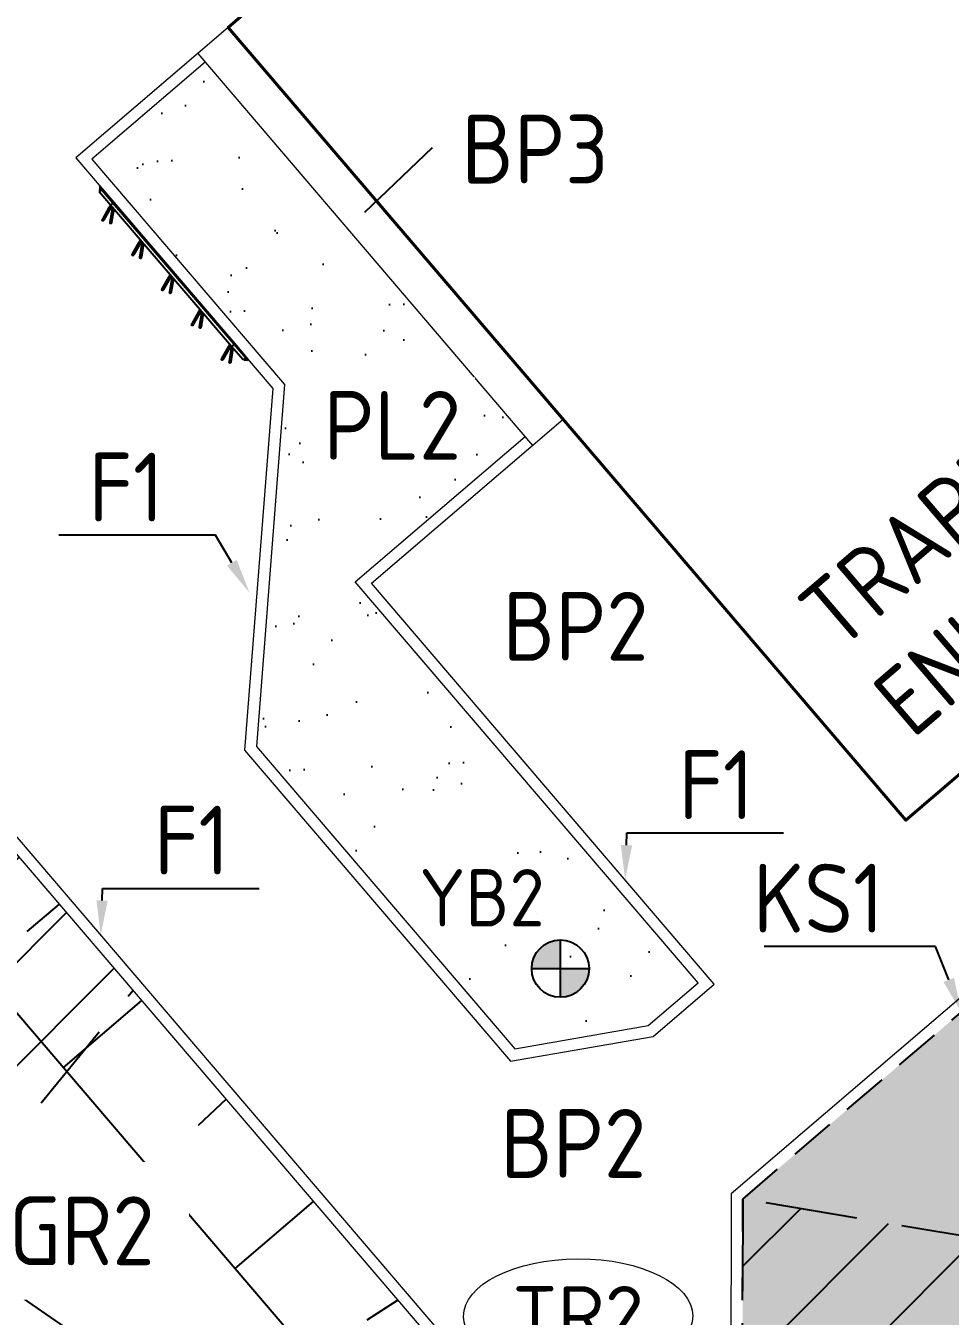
# Model space of a CAD drawing. Header units: metres. Extents: x 0 to 172473, y 0 to 6580575.
# Drawn here: x 172401.19 to 172409.25, y 6580530.09 to 6580541.34 of the extents above; entities that cross this region are included whole.
import ezdxf
from ezdxf import colors
from ezdxf.entities.mleader import LeaderData, LeaderLine
from ezdxf.enums import TextEntityAlignment as Align
from ezdxf.math import Vec2, Vec3

# ---------------------------------------------------------------- set-up
doc = ezdxf.new("R2010")
doc.units = ezdxf.units.M
doc.header["$LTSCALE"] = 0.2
for name, pattern in [('DASHED', [6, 4, -2]), ('KANTSTOD1', [3, 2, -1]), ('SLANTFOT', [1000001.0, 1000000.0, 1])]:
    doc.linetypes.add(name, pattern=pattern)
for name, color, linetype, lineweight in [('L-01S---EIN_', 6, 'Continuous', 40), ('L-DC----H1- (HÅRDGJORDA YTOR)_', 1, 'Continuous', 13), ('L-DEK---EIN (CYKELSTÄLL utrustning i mark)', 4, 'Continuous', 18)]:
    doc.layers.add(name, color=color, linetype=linetype, lineweight=lineweight)
for name, color, linetype in [('L-1822---N-', 1, 'Continuous'), ('L-DC----T1- Överbyggnad beteckning', 1, 'Continuous'), ('L-DE----T1-', 1, 'Continuous'), ('L-DE----T4-', 1, 'Continuous'), ('L-raster plantering1', 9, 'Continuous'), ('L-raster trädgrop1', 9, 'Continuous'), ('L-utbredning trädgrop1', 8, 'DASHED'), ('M-001-10_text sitplan', 3, 'Continuous'), ('M-232_slänt', 4, 'Continuous'), ('M-232B SLÄNTFOT', 4, 'SLANTFOT'), ('M-236 KANTSTÖD', 1, 'KANTSTOD_DOUBLE_TYP1_1-200_20V'), ('M-282_ytskiktsbeteckningar', 3, 'Continuous'), ('M-714_El-tele_punkt', 1, 'Continuous')]:
    doc.layers.add(name, color=color, linetype=linetype)
doc.styles.add('Beteckningar', font='isocp2.shx')
doc.styles.add('ISOCP', font='isocp.shx')
doc.styles.add('ISOCPEUR', font='isocpeur.ttf', dxfattribs={"height": 3.5})
doc.styles.get("Standard").update_dxf_attribs({"font": 'arial.ttf'})
doc.linetypes.add('KANTSTOD_DOUBLE_TYP1_1-200_20V', pattern='A,0.25,[2,K.SHX,S=0.1,R=0,X=0,Y=1],0.5,[2,K.SHX,S=0.1,R=0,X=0,Y=1],0.5,[2,K.SHX,S=0.1,R=0,X=0,Y=1],0.5,[2,K.SHX,S=0.1,R=0,X=0,Y=1],0.5,[2,K.SHX,S=0.1,R=0,X=0,Y=1],0.5,[2,K.SHX,S=0.1,R=0,X=0,Y=1],0.5,[2,K.SHX,S=0.1,R=0,X=0,Y=1],1.75', length=5)
pattern_1 = [(82.5, (0, 0), (-0.703506591955, 0.65896356127), [0, -0.76, 0, -0.85, 0, -0.8125]), (52.5, (0, 0), (-0.37206875537, 1.62348986485), [0, -0.41, 0, -0.685, 0, -0.2625]), (12.5, (-0.4349, -0.4349), (1.09901463645, 1.10301619158), [0, -0.25, 0, -0.9, 0, -1.175]), (2.5, (-0.4349, -0.4349), (0.75252108178, 1.37313142542), [0, -0.125, 0, -0.59, 0, -0.675])]
pattern_2 = [(45, (0, 0), (-0.449012806053, 0.449012806053), [])]

# ---------------------------------------------------------------- blocks, each defined once
blk = doc.blocks.new('A$C34e25eee')
at = {"linetype": 'Continuous', "lineweight": 25}
for p, q in [((-0.997, 0), (-0.997, -0.003)), ((-0.997, 0), (-0.812, 0)), ((-0.812, 0), (-0.812, -0.003)), ((-0.812, 0), (0.812, 0)), ((0.812, 0), (0.812, -0.003)), ((0.812, 0), (0.998, 0)), ((0.998, 0), (0.998, -0.003)), ((-0.997, -0.003), (-0.812, -0.003)), ((-0.99, -0.007), (-0.987, -0.003)), ((-0.969, -0.028), (-0.99, -0.007)), ((-0.965, -0.024), (-0.987, -0.003)), ((-0.969, -0.028), (-0.965, -0.024)), ((-0.965, -0.008), (-0.812, -0.008)), ((-0.965, -0.008), (-0.965, -0.035)), ((-0.965, -0.035), (-0.812, -0.035)), ((-0.832, -0.037), (-0.907, -0.126)), ((-0.897, -0.134), (-0.822, -0.044)), ((-0.808, -0.053), (-0.847, -0.163)), ((-0.836, -0.167), (-0.796, -0.057)), ((-0.82, -0.042), (-0.815, -0.035)), ((-0.812, -0.003), (0.812, -0.003)), ((-0.812, -0.003), (-0.812, -0.008)), ((-0.812, -0.008), (0.812, -0.008)), ((-0.812, -0.008), (-0.812, -0.035)), ((-0.812, -0.035), (0.812, -0.035)), ((-0.801, -0.035), (-0.807, -0.05)), ((-0.795, -0.054), (-0.788, -0.035)), ((-0.432, -0.037), (-0.507, -0.126)), ((-0.497, -0.134), (-0.422, -0.044)), ((-0.408, -0.053), (-0.447, -0.163)), ((-0.436, -0.167), (-0.396, -0.057)), ((-0.42, -0.042), (-0.415, -0.035)), ((-0.401, -0.035), (-0.407, -0.05)), ((-0.395, -0.054), (-0.388, -0.035)), ((-0.032, -0.037), (-0.107, -0.126)), ((-0.097, -0.134), (-0.022, -0.044)), ((-0.008, -0.053), (-0.047, -0.163)), ((-0.036, -0.167), (0.004, -0.057)), ((-0.02, -0.042), (-0.015, -0.035)), ((-0.001, -0.035), (-0.007, -0.05)), ((0.005, -0.054), (0.012, -0.035)), ((0.368, -0.037), (0.293, -0.126)), ((0.303, -0.134), (0.378, -0.044)), ((0.392, -0.053), (0.353, -0.163)), ((0.364, -0.167), (0.404, -0.057)), ((0.38, -0.042), (0.385, -0.035)), ((0.399, -0.035), (0.393, -0.05)), ((0.405, -0.054), (0.412, -0.035)), ((0.768, -0.037), (0.693, -0.126)), ((0.703, -0.134), (0.778, -0.044)), ((0.792, -0.053), (0.753, -0.163)), ((0.764, -0.167), (0.804, -0.057)), ((0.78, -0.042), (0.785, -0.035)), ((0.799, -0.035), (0.793, -0.05)), ((0.805, -0.054), (0.812, -0.035)), ((0.812, -0.003), (0.998, -0.003)), ((0.812, -0.003), (0.812, -0.008)), ((0.812, -0.008), (0.965, -0.008)), ((0.812, -0.008), (0.812, -0.035)), ((0.812, -0.035), (0.965, -0.035)), ((0.987, -0.003), (0.965, -0.024)), ((0.965, -0.008), (0.965, -0.035)), ((0.969, -0.028), (0.965, -0.024)), ((0.99, -0.007), (0.969, -0.028)), ((0.99, -0.007), (0.987, -0.003))]:
    blk.add_line(p, q, dxfattribs=at)
at = {"linetype": 'Continuous', "lineweight": 25, "flags": 128}
for points in [[(-0.83, -0.035), (-0.83, -0.035), (-0.831, -0.036), (-0.831, -0.036), (-0.831, -0.036), (-0.831, -0.036), (-0.832, -0.037)], [(-0.822, -0.044), (-0.823, -0.045), (-0.824, -0.045), (-0.824, -0.045), (-0.826, -0.044), (-0.827, -0.044), (-0.828, -0.043), (-0.829, -0.042), (-0.83, -0.041), (-0.831, -0.04), (-0.832, -0.039), (-0.832, -0.038), (-0.832, -0.037), (-0.832, -0.037)], [(-0.832, -0.037), (-0.832, -0.037), (-0.832, -0.037), (-0.832, -0.038), (-0.831, -0.039), (-0.831, -0.04), (-0.83, -0.041), (-0.828, -0.042)], [(-0.82, -0.042), (-0.821, -0.042), (-0.821, -0.042), (-0.822, -0.042), (-0.823, -0.041), (-0.824, -0.04), (-0.825, -0.039), (-0.826, -0.038), (-0.827, -0.037), (-0.828, -0.036), (-0.829, -0.036), (-0.829, -0.035)], [(-0.828, -0.042), (-0.827, -0.043), (-0.826, -0.044), (-0.825, -0.045), (-0.824, -0.045), (-0.823, -0.045), (-0.823, -0.045), (-0.822, -0.044)], [(-0.825, -0.039), (-0.824, -0.04), (-0.823, -0.041), (-0.822, -0.041), (-0.821, -0.042), (-0.821, -0.042), (-0.82, -0.042), (-0.82, -0.042)], [(-0.822, -0.044), (-0.822, -0.044), (-0.822, -0.044), (-0.822, -0.044), (-0.821, -0.043), (-0.821, -0.043), (-0.821, -0.043), (-0.821, -0.042), (-0.82, -0.042)], [(-0.807, -0.05), (-0.807, -0.05), (-0.807, -0.051), (-0.807, -0.051), (-0.807, -0.052), (-0.807, -0.052), (-0.807, -0.052), (-0.807, -0.053), (-0.808, -0.053)], [(-0.796, -0.057), (-0.797, -0.058), (-0.797, -0.058), (-0.798, -0.058), (-0.799, -0.058), (-0.801, -0.058), (-0.802, -0.057), (-0.803, -0.057), (-0.805, -0.056), (-0.806, -0.056), (-0.807, -0.055), (-0.807, -0.054), (-0.808, -0.053), (-0.808, -0.053)], [(-0.808, -0.053), (-0.808, -0.053), (-0.808, -0.054), (-0.807, -0.054), (-0.806, -0.055), (-0.805, -0.056), (-0.804, -0.057), (-0.803, -0.057)], [(-0.795, -0.054), (-0.795, -0.054), (-0.796, -0.054), (-0.797, -0.054), (-0.798, -0.054), (-0.799, -0.053), (-0.8, -0.053), (-0.802, -0.053), (-0.803, -0.052), (-0.804, -0.051), (-0.805, -0.051), (-0.806, -0.051), (-0.806, -0.05), (-0.807, -0.05)], [(-0.807, -0.05), (-0.807, -0.05), (-0.806, -0.05), (-0.806, -0.051), (-0.805, -0.051), (-0.804, -0.052), (-0.803, -0.052), (-0.801, -0.053)], [(-0.803, -0.057), (-0.801, -0.058), (-0.8, -0.058), (-0.799, -0.058), (-0.798, -0.058), (-0.797, -0.058), (-0.796, -0.057), (-0.796, -0.057)], [(-0.801, -0.053), (-0.8, -0.053), (-0.798, -0.054), (-0.797, -0.054), (-0.796, -0.054), (-0.796, -0.054), (-0.795, -0.054), (-0.795, -0.054)], [(-0.796, -0.057), (-0.796, -0.057), (-0.796, -0.056), (-0.796, -0.056), (-0.796, -0.056), (-0.796, -0.055), (-0.796, -0.055), (-0.795, -0.055), (-0.795, -0.054)], [(-0.43, -0.035), (-0.43, -0.035), (-0.431, -0.036), (-0.431, -0.036), (-0.431, -0.036), (-0.431, -0.036), (-0.432, -0.037)], [(-0.422, -0.044), (-0.423, -0.045), (-0.424, -0.045), (-0.424, -0.045), (-0.426, -0.044), (-0.427, -0.044), (-0.428, -0.043), (-0.429, -0.042), (-0.43, -0.041), (-0.431, -0.04), (-0.432, -0.039), (-0.432, -0.038), (-0.432, -0.037), (-0.432, -0.037)], [(-0.432, -0.037), (-0.432, -0.037), (-0.432, -0.037), (-0.432, -0.038), (-0.431, -0.039), (-0.431, -0.04), (-0.43, -0.041), (-0.428, -0.042)], [(-0.42, -0.042), (-0.421, -0.042), (-0.421, -0.042), (-0.422, -0.042), (-0.423, -0.041), (-0.424, -0.04), (-0.425, -0.039), (-0.426, -0.038), (-0.427, -0.037), (-0.428, -0.036), (-0.429, -0.036), (-0.429, -0.035)], [(-0.428, -0.042), (-0.427, -0.043), (-0.426, -0.044), (-0.425, -0.045), (-0.424, -0.045), (-0.423, -0.045), (-0.423, -0.045), (-0.422, -0.044)], [(-0.425, -0.039), (-0.424, -0.04), (-0.423, -0.041), (-0.422, -0.041), (-0.421, -0.042), (-0.421, -0.042), (-0.42, -0.042), (-0.42, -0.042)], [(-0.422, -0.044), (-0.422, -0.044), (-0.422, -0.044), (-0.422, -0.044), (-0.421, -0.043), (-0.421, -0.043), (-0.421, -0.043), (-0.421, -0.042), (-0.42, -0.042)], [(-0.407, -0.05), (-0.407, -0.05), (-0.407, -0.051), (-0.407, -0.051), (-0.407, -0.052), (-0.407, -0.052), (-0.407, -0.052), (-0.407, -0.053), (-0.408, -0.053)], [(-0.396, -0.057), (-0.397, -0.058), (-0.397, -0.058), (-0.398, -0.058), (-0.399, -0.058), (-0.401, -0.058), (-0.402, -0.057), (-0.403, -0.057), (-0.405, -0.056), (-0.406, -0.056), (-0.407, -0.055), (-0.407, -0.054), (-0.408, -0.053), (-0.408, -0.053)], [(-0.408, -0.053), (-0.408, -0.053), (-0.408, -0.054), (-0.407, -0.054), (-0.406, -0.055), (-0.405, -0.056), (-0.404, -0.057), (-0.403, -0.057)], [(-0.395, -0.054), (-0.395, -0.054), (-0.396, -0.054), (-0.397, -0.054), (-0.398, -0.054), (-0.399, -0.053), (-0.4, -0.053), (-0.402, -0.053), (-0.403, -0.052), (-0.404, -0.051), (-0.405, -0.051), (-0.406, -0.051), (-0.406, -0.05), (-0.407, -0.05)], [(-0.407, -0.05), (-0.407, -0.05), (-0.406, -0.05), (-0.406, -0.051), (-0.405, -0.051), (-0.404, -0.052), (-0.403, -0.052), (-0.401, -0.053)], [(-0.403, -0.057), (-0.401, -0.058), (-0.4, -0.058), (-0.399, -0.058), (-0.398, -0.058), (-0.397, -0.058), (-0.396, -0.057), (-0.396, -0.057)], [(-0.401, -0.053), (-0.4, -0.053), (-0.398, -0.054), (-0.397, -0.054), (-0.396, -0.054), (-0.396, -0.054), (-0.395, -0.054), (-0.395, -0.054)], [(-0.396, -0.057), (-0.396, -0.057), (-0.396, -0.056), (-0.396, -0.056), (-0.396, -0.056), (-0.396, -0.055), (-0.396, -0.055), (-0.395, -0.055), (-0.395, -0.054)], [(-0.03, -0.035), (-0.03, -0.035), (-0.031, -0.036), (-0.031, -0.036), (-0.031, -0.036), (-0.031, -0.036), (-0.032, -0.037)], [(-0.022, -0.044), (-0.023, -0.045), (-0.024, -0.045), (-0.024, -0.045), (-0.026, -0.044), (-0.027, -0.044), (-0.028, -0.043), (-0.029, -0.042), (-0.03, -0.041), (-0.031, -0.04), (-0.032, -0.039), (-0.032, -0.038), (-0.032, -0.037), (-0.032, -0.037)], [(-0.032, -0.037), (-0.032, -0.037), (-0.032, -0.037), (-0.032, -0.038), (-0.031, -0.039), (-0.031, -0.04), (-0.03, -0.041), (-0.028, -0.042)], [(-0.02, -0.042), (-0.021, -0.042), (-0.021, -0.042), (-0.022, -0.042), (-0.023, -0.041), (-0.024, -0.04), (-0.025, -0.039), (-0.026, -0.038), (-0.027, -0.037), (-0.028, -0.036), (-0.029, -0.036), (-0.029, -0.035)], [(-0.028, -0.042), (-0.027, -0.043), (-0.026, -0.044), (-0.025, -0.045), (-0.024, -0.045), (-0.023, -0.045), (-0.023, -0.045), (-0.022, -0.044)], [(-0.025, -0.039), (-0.024, -0.04), (-0.023, -0.041), (-0.022, -0.041), (-0.021, -0.042), (-0.021, -0.042), (-0.02, -0.042), (-0.02, -0.042)], [(-0.022, -0.044), (-0.022, -0.044), (-0.022, -0.044), (-0.022, -0.044), (-0.021, -0.043), (-0.021, -0.043), (-0.021, -0.043), (-0.021, -0.042), (-0.02, -0.042)], [(-0.007, -0.05), (-0.007, -0.05), (-0.007, -0.051), (-0.007, -0.051), (-0.007, -0.052), (-0.007, -0.052), (-0.007, -0.052), (-0.008, -0.053), (-0.008, -0.053)], [(0.004, -0.057), (0.003, -0.058), (0.003, -0.058), (0.002, -0.058), (0.001, -0.058), (-0.001, -0.058), (-0.002, -0.057), (-0.003, -0.057), (-0.005, -0.056), (-0.006, -0.056), (-0.007, -0.055), (-0.007, -0.054), (-0.008, -0.053), (-0.008, -0.053)], [(-0.008, -0.053), (-0.008, -0.053), (-0.008, -0.054), (-0.007, -0.054), (-0.006, -0.055), (-0.005, -0.056), (-0.004, -0.057), (-0.003, -0.057)], [(0.005, -0.054), (0.005, -0.054), (0.004, -0.054), (0.003, -0.054), (0.002, -0.054), (0.001, -0.053), (0, -0.053), (-0.002, -0.053), (-0.003, -0.052), (-0.004, -0.051), (-0.005, -0.051), (-0.006, -0.051), (-0.006, -0.05), (-0.007, -0.05)], [(-0.007, -0.05), (-0.007, -0.05), (-0.006, -0.05), (-0.006, -0.051), (-0.005, -0.051), (-0.004, -0.052), (-0.003, -0.052), (-0.001, -0.053)], [(-0.003, -0.057), (-0.001, -0.058), (0, -0.058), (0.001, -0.058), (0.002, -0.058), (0.003, -0.058), (0.004, -0.057), (0.004, -0.057)], [(-0.001, -0.053), (0, -0.053), (0.002, -0.054), (0.003, -0.054), (0.004, -0.054), (0.004, -0.054), (0.005, -0.054), (0.005, -0.054)], [(0.004, -0.057), (0.004, -0.057), (0.004, -0.056), (0.004, -0.056), (0.004, -0.056), (0.004, -0.055), (0.004, -0.055), (0.005, -0.055), (0.005, -0.054)], [(0.37, -0.035), (0.37, -0.035), (0.369, -0.036), (0.369, -0.036), (0.369, -0.036), (0.369, -0.036), (0.368, -0.037)], [(0.378, -0.044), (0.377, -0.045), (0.376, -0.045), (0.376, -0.045), (0.374, -0.044), (0.373, -0.044), (0.372, -0.043), (0.371, -0.042), (0.37, -0.041), (0.369, -0.04), (0.368, -0.039), (0.368, -0.038), (0.368, -0.037), (0.368, -0.037)], [(0.368, -0.037), (0.368, -0.037), (0.368, -0.037), (0.368, -0.038), (0.369, -0.039), (0.369, -0.04), (0.37, -0.041), (0.372, -0.042)], [(0.38, -0.042), (0.379, -0.042), (0.379, -0.042), (0.378, -0.042), (0.377, -0.041), (0.376, -0.04), (0.375, -0.039), (0.374, -0.038), (0.373, -0.037), (0.372, -0.036), (0.371, -0.036), (0.371, -0.035)], [(0.372, -0.042), (0.373, -0.043), (0.374, -0.044), (0.375, -0.045), (0.376, -0.045), (0.377, -0.045), (0.377, -0.045), (0.378, -0.044)], [(0.375, -0.039), (0.376, -0.04), (0.377, -0.041), (0.378, -0.041), (0.379, -0.042), (0.379, -0.042), (0.38, -0.042), (0.38, -0.042)], [(0.378, -0.044), (0.378, -0.044), (0.378, -0.044), (0.378, -0.044), (0.379, -0.043), (0.379, -0.043), (0.379, -0.043), (0.379, -0.042), (0.38, -0.042)], [(0.393, -0.05), (0.393, -0.05), (0.393, -0.051), (0.393, -0.051), (0.393, -0.052), (0.393, -0.052), (0.393, -0.052), (0.393, -0.053), (0.392, -0.053)], [(0.404, -0.057), (0.403, -0.058), (0.403, -0.058), (0.402, -0.058), (0.401, -0.058), (0.399, -0.058), (0.398, -0.057), (0.397, -0.057), (0.395, -0.056), (0.394, -0.056), (0.393, -0.055), (0.393, -0.054), (0.392, -0.053), (0.392, -0.053)], [(0.392, -0.053), (0.392, -0.053), (0.392, -0.054), (0.393, -0.054), (0.394, -0.055), (0.395, -0.056), (0.396, -0.057), (0.397, -0.057)], [(0.405, -0.054), (0.405, -0.054), (0.404, -0.054), (0.403, -0.054), (0.402, -0.054), (0.401, -0.053), (0.4, -0.053), (0.398, -0.053), (0.397, -0.052), (0.396, -0.051), (0.395, -0.051), (0.394, -0.051), (0.394, -0.05), (0.393, -0.05)], [(0.393, -0.05), (0.393, -0.05), (0.394, -0.05), (0.394, -0.051), (0.395, -0.051), (0.396, -0.052), (0.397, -0.052), (0.399, -0.053)], [(0.397, -0.057), (0.399, -0.058), (0.4, -0.058), (0.401, -0.058), (0.402, -0.058), (0.403, -0.058), (0.404, -0.057), (0.404, -0.057)], [(0.399, -0.053), (0.4, -0.053), (0.402, -0.054), (0.403, -0.054), (0.404, -0.054), (0.404, -0.054), (0.405, -0.054), (0.405, -0.054)], [(0.404, -0.057), (0.404, -0.057), (0.404, -0.056), (0.404, -0.056), (0.404, -0.056), (0.404, -0.055), (0.404, -0.055), (0.405, -0.055), (0.405, -0.054)], [(0.77, -0.035), (0.77, -0.035), (0.769, -0.036), (0.769, -0.036), (0.769, -0.036), (0.769, -0.036), (0.768, -0.037)], [(0.778, -0.044), (0.777, -0.045), (0.776, -0.045), (0.776, -0.045), (0.774, -0.044), (0.773, -0.044), (0.772, -0.043), (0.771, -0.042), (0.77, -0.041), (0.769, -0.04), (0.768, -0.039), (0.768, -0.038), (0.768, -0.037), (0.768, -0.037)], [(0.768, -0.037), (0.768, -0.037), (0.768, -0.037), (0.768, -0.038), (0.769, -0.039), (0.769, -0.04), (0.77, -0.041), (0.772, -0.042)], [(0.78, -0.042), (0.779, -0.042), (0.779, -0.042), (0.778, -0.042), (0.777, -0.041), (0.776, -0.04), (0.775, -0.039), (0.774, -0.038), (0.773, -0.037), (0.772, -0.036), (0.771, -0.036), (0.771, -0.035)], [(0.772, -0.042), (0.773, -0.043), (0.774, -0.044), (0.775, -0.045), (0.776, -0.045), (0.777, -0.045), (0.777, -0.045), (0.778, -0.044)], [(0.775, -0.039), (0.776, -0.04), (0.777, -0.041), (0.778, -0.041), (0.779, -0.042), (0.779, -0.042), (0.78, -0.042), (0.78, -0.042)], [(0.778, -0.044), (0.778, -0.044), (0.778, -0.044), (0.778, -0.044), (0.779, -0.043), (0.779, -0.043), (0.779, -0.043), (0.779, -0.042), (0.78, -0.042)], [(0.793, -0.05), (0.793, -0.05), (0.793, -0.051), (0.793, -0.051), (0.793, -0.052), (0.793, -0.052), (0.793, -0.052), (0.793, -0.053), (0.792, -0.053)], [(0.804, -0.057), (0.803, -0.058), (0.803, -0.058), (0.802, -0.058), (0.801, -0.058), (0.799, -0.058), (0.798, -0.057), (0.797, -0.057), (0.795, -0.056), (0.794, -0.056), (0.793, -0.055), (0.793, -0.054), (0.792, -0.053), (0.792, -0.053)], [(0.792, -0.053), (0.792, -0.053), (0.792, -0.054), (0.793, -0.054), (0.794, -0.055), (0.795, -0.056), (0.796, -0.057), (0.797, -0.057)], [(0.805, -0.054), (0.805, -0.054), (0.804, -0.054), (0.803, -0.054), (0.802, -0.054), (0.801, -0.053), (0.8, -0.053), (0.798, -0.053), (0.797, -0.052), (0.796, -0.051), (0.795, -0.051), (0.794, -0.051), (0.794, -0.05), (0.793, -0.05)], [(0.793, -0.05), (0.793, -0.05), (0.794, -0.05), (0.794, -0.051), (0.795, -0.051), (0.796, -0.052), (0.797, -0.052), (0.799, -0.053)], [(0.797, -0.057), (0.799, -0.058), (0.8, -0.058), (0.801, -0.058), (0.802, -0.058), (0.803, -0.058), (0.804, -0.057), (0.804, -0.057)], [(0.799, -0.053), (0.8, -0.053), (0.802, -0.054), (0.803, -0.054), (0.804, -0.054), (0.804, -0.054), (0.805, -0.054), (0.805, -0.054)], [(0.804, -0.057), (0.804, -0.057), (0.804, -0.056), (0.804, -0.056), (0.804, -0.056), (0.804, -0.055), (0.804, -0.055), (0.805, -0.055), (0.805, -0.054)], [(-0.907, -0.126), (-0.908, -0.127), (-0.908, -0.128), (-0.909, -0.129), (-0.91, -0.13), (-0.911, -0.131), (-0.911, -0.131), (-0.911, -0.132), (-0.911, -0.132)], [(-0.897, -0.134), (-0.898, -0.134), (-0.898, -0.134), (-0.899, -0.134), (-0.9, -0.134), (-0.902, -0.133), (-0.903, -0.132), (-0.904, -0.131), (-0.905, -0.13), (-0.906, -0.129), (-0.906, -0.128), (-0.907, -0.127), (-0.907, -0.126), (-0.907, -0.126)], [(-0.907, -0.126), (-0.907, -0.126), (-0.907, -0.127), (-0.907, -0.128), (-0.906, -0.128), (-0.905, -0.129), (-0.904, -0.131), (-0.903, -0.132)], [(-0.903, -0.132), (-0.902, -0.132), (-0.901, -0.133), (-0.9, -0.134), (-0.899, -0.134), (-0.898, -0.134), (-0.897, -0.134), (-0.897, -0.134)], [(-0.902, -0.14), (-0.902, -0.139), (-0.902, -0.139), (-0.901, -0.139), (-0.901, -0.138), (-0.9, -0.137), (-0.899, -0.136), (-0.898, -0.135), (-0.897, -0.134)], [(-0.847, -0.163), (-0.848, -0.164), (-0.849, -0.165), (-0.849, -0.167), (-0.849, -0.168), (-0.85, -0.169), (-0.85, -0.169), (-0.85, -0.169), (-0.85, -0.17)], [(-0.836, -0.167), (-0.836, -0.167), (-0.837, -0.167), (-0.838, -0.167), (-0.839, -0.167), (-0.84, -0.167), (-0.842, -0.167), (-0.843, -0.166), (-0.845, -0.166), (-0.846, -0.165), (-0.847, -0.164), (-0.847, -0.164), (-0.848, -0.163), (-0.847, -0.163)], [(-0.847, -0.163), (-0.848, -0.163), (-0.847, -0.163), (-0.847, -0.164), (-0.846, -0.165), (-0.845, -0.165), (-0.844, -0.166), (-0.843, -0.167)], [(-0.843, -0.167), (-0.841, -0.167), (-0.84, -0.167), (-0.839, -0.167), (-0.837, -0.167), (-0.837, -0.167), (-0.836, -0.167), (-0.836, -0.167)], [(-0.839, -0.174), (-0.839, -0.174), (-0.839, -0.173), (-0.838, -0.173), (-0.838, -0.172), (-0.838, -0.171), (-0.837, -0.17), (-0.837, -0.168), (-0.836, -0.167)], [(-0.507, -0.126), (-0.508, -0.127), (-0.508, -0.128), (-0.509, -0.129), (-0.51, -0.13), (-0.511, -0.131), (-0.511, -0.131), (-0.511, -0.132), (-0.511, -0.132)], [(-0.497, -0.134), (-0.498, -0.134), (-0.498, -0.134), (-0.499, -0.134), (-0.5, -0.134), (-0.502, -0.133), (-0.503, -0.132), (-0.504, -0.131), (-0.505, -0.13), (-0.506, -0.129), (-0.506, -0.128), (-0.507, -0.127), (-0.507, -0.126), (-0.507, -0.126)], [(-0.507, -0.126), (-0.507, -0.126), (-0.507, -0.127), (-0.507, -0.128), (-0.506, -0.128), (-0.505, -0.129), (-0.504, -0.131), (-0.503, -0.132)], [(-0.503, -0.132), (-0.502, -0.132), (-0.501, -0.133), (-0.5, -0.134), (-0.499, -0.134), (-0.498, -0.134), (-0.497, -0.134), (-0.497, -0.134)], [(-0.502, -0.14), (-0.502, -0.139), (-0.502, -0.139), (-0.501, -0.139), (-0.501, -0.138), (-0.5, -0.137), (-0.499, -0.136), (-0.498, -0.135), (-0.497, -0.134)], [(-0.447, -0.163), (-0.448, -0.164), (-0.449, -0.165), (-0.449, -0.167), (-0.449, -0.168), (-0.45, -0.169), (-0.45, -0.169), (-0.45, -0.169), (-0.45, -0.17)], [(-0.436, -0.167), (-0.436, -0.167), (-0.437, -0.167), (-0.438, -0.167), (-0.439, -0.167), (-0.44, -0.167), (-0.442, -0.167), (-0.443, -0.166), (-0.445, -0.166), (-0.446, -0.165), (-0.447, -0.164), (-0.447, -0.164), (-0.448, -0.163), (-0.447, -0.163)], [(-0.447, -0.163), (-0.448, -0.163), (-0.447, -0.163), (-0.447, -0.164), (-0.446, -0.165), (-0.445, -0.165), (-0.444, -0.166), (-0.443, -0.167)], [(-0.443, -0.167), (-0.441, -0.167), (-0.44, -0.167), (-0.439, -0.167), (-0.437, -0.167), (-0.437, -0.167), (-0.436, -0.167), (-0.436, -0.167)], [(-0.439, -0.174), (-0.439, -0.174), (-0.439, -0.173), (-0.438, -0.173), (-0.438, -0.172), (-0.438, -0.171), (-0.437, -0.17), (-0.437, -0.168), (-0.436, -0.167)], [(-0.107, -0.126), (-0.108, -0.127), (-0.108, -0.128), (-0.109, -0.129), (-0.11, -0.13), (-0.111, -0.131), (-0.111, -0.131), (-0.111, -0.132), (-0.111, -0.132)], [(-0.097, -0.134), (-0.098, -0.134), (-0.098, -0.134), (-0.099, -0.134), (-0.1, -0.134), (-0.102, -0.133), (-0.103, -0.132), (-0.104, -0.131), (-0.105, -0.13), (-0.106, -0.129), (-0.106, -0.128), (-0.107, -0.127), (-0.107, -0.126), (-0.107, -0.126)], [(-0.107, -0.126), (-0.107, -0.126), (-0.107, -0.127), (-0.107, -0.128), (-0.106, -0.128), (-0.105, -0.129), (-0.104, -0.131), (-0.103, -0.132)], [(-0.103, -0.132), (-0.102, -0.132), (-0.101, -0.133), (-0.1, -0.134), (-0.099, -0.134), (-0.098, -0.134), (-0.097, -0.134), (-0.097, -0.134)], [(-0.102, -0.14), (-0.102, -0.139), (-0.102, -0.139), (-0.101, -0.139), (-0.101, -0.138), (-0.1, -0.137), (-0.099, -0.136), (-0.098, -0.135), (-0.097, -0.134)], [(-0.047, -0.163), (-0.048, -0.164), (-0.049, -0.165), (-0.049, -0.167), (-0.049, -0.168), (-0.05, -0.169), (-0.05, -0.169), (-0.05, -0.169), (-0.05, -0.17)], [(-0.036, -0.167), (-0.036, -0.167), (-0.037, -0.167), (-0.038, -0.167), (-0.039, -0.167), (-0.04, -0.167), (-0.042, -0.167), (-0.043, -0.166), (-0.045, -0.166), (-0.046, -0.165), (-0.047, -0.164), (-0.047, -0.164), (-0.048, -0.163), (-0.047, -0.163)], [(-0.047, -0.163), (-0.048, -0.163), (-0.047, -0.163), (-0.047, -0.164), (-0.046, -0.165), (-0.045, -0.165), (-0.044, -0.166), (-0.043, -0.167)], [(-0.043, -0.167), (-0.041, -0.167), (-0.04, -0.167), (-0.039, -0.167), (-0.037, -0.167), (-0.037, -0.167), (-0.036, -0.167), (-0.036, -0.167)], [(-0.039, -0.174), (-0.039, -0.174), (-0.039, -0.173), (-0.038, -0.173), (-0.038, -0.172), (-0.038, -0.171), (-0.037, -0.17), (-0.037, -0.168), (-0.036, -0.167)], [(0.293, -0.126), (0.292, -0.127), (0.292, -0.128), (0.291, -0.129), (0.29, -0.13), (0.289, -0.131), (0.289, -0.131), (0.289, -0.132), (0.289, -0.132)], [(0.303, -0.134), (0.302, -0.134), (0.302, -0.134), (0.301, -0.134), (0.3, -0.134), (0.298, -0.133), (0.297, -0.132), (0.296, -0.131), (0.295, -0.13), (0.294, -0.129), (0.294, -0.128), (0.293, -0.127), (0.293, -0.126), (0.293, -0.126)], [(0.293, -0.126), (0.293, -0.126), (0.293, -0.127), (0.293, -0.128), (0.294, -0.128), (0.295, -0.129), (0.296, -0.131), (0.297, -0.132)], [(0.297, -0.132), (0.298, -0.132), (0.299, -0.133), (0.3, -0.134), (0.301, -0.134), (0.302, -0.134), (0.303, -0.134), (0.303, -0.134)], [(0.298, -0.14), (0.298, -0.139), (0.298, -0.139), (0.299, -0.139), (0.299, -0.138), (0.3, -0.137), (0.301, -0.136), (0.302, -0.135), (0.303, -0.134)], [(0.353, -0.163), (0.352, -0.164), (0.351, -0.165), (0.351, -0.167), (0.351, -0.168), (0.35, -0.169), (0.35, -0.169), (0.35, -0.169), (0.35, -0.17)], [(0.364, -0.167), (0.364, -0.167), (0.363, -0.167), (0.362, -0.167), (0.361, -0.167), (0.36, -0.167), (0.358, -0.167), (0.357, -0.166), (0.355, -0.166), (0.354, -0.165), (0.353, -0.164), (0.353, -0.164), (0.352, -0.163), (0.353, -0.163)], [(0.353, -0.163), (0.352, -0.163), (0.353, -0.163), (0.353, -0.164), (0.354, -0.165), (0.355, -0.165), (0.356, -0.166), (0.357, -0.167)], [(0.357, -0.167), (0.359, -0.167), (0.36, -0.167), (0.361, -0.167), (0.363, -0.167), (0.363, -0.167), (0.364, -0.167), (0.364, -0.167)], [(0.361, -0.174), (0.361, -0.174), (0.361, -0.173), (0.362, -0.173), (0.362, -0.172), (0.362, -0.171), (0.363, -0.17), (0.363, -0.168), (0.364, -0.167)], [(0.693, -0.126), (0.692, -0.127), (0.692, -0.128), (0.691, -0.129), (0.69, -0.13), (0.689, -0.131), (0.689, -0.131), (0.689, -0.132), (0.689, -0.132)], [(0.703, -0.134), (0.702, -0.134), (0.702, -0.134), (0.701, -0.134), (0.7, -0.134), (0.698, -0.133), (0.697, -0.132), (0.696, -0.131), (0.695, -0.13), (0.694, -0.129), (0.694, -0.128), (0.693, -0.127), (0.693, -0.126), (0.693, -0.126)], [(0.693, -0.126), (0.693, -0.126), (0.693, -0.127), (0.693, -0.128), (0.694, -0.128), (0.695, -0.129), (0.696, -0.131), (0.697, -0.132)], [(0.697, -0.132), (0.698, -0.132), (0.699, -0.133), (0.7, -0.134), (0.701, -0.134), (0.702, -0.134), (0.703, -0.134), (0.703, -0.134)], [(0.698, -0.14), (0.698, -0.139), (0.698, -0.139), (0.699, -0.139), (0.699, -0.138), (0.7, -0.137), (0.701, -0.136), (0.702, -0.135), (0.703, -0.134)], [(0.753, -0.163), (0.752, -0.164), (0.751, -0.165), (0.751, -0.167), (0.751, -0.168), (0.75, -0.169), (0.75, -0.169), (0.75, -0.169), (0.75, -0.17)], [(0.764, -0.167), (0.764, -0.167), (0.763, -0.167), (0.762, -0.167), (0.761, -0.167), (0.76, -0.167), (0.758, -0.167), (0.757, -0.166), (0.755, -0.166), (0.754, -0.165), (0.753, -0.164), (0.753, -0.164), (0.752, -0.163), (0.753, -0.163)], [(0.753, -0.163), (0.752, -0.163), (0.753, -0.163), (0.753, -0.164), (0.754, -0.165), (0.755, -0.165), (0.756, -0.166), (0.757, -0.167)], [(0.757, -0.167), (0.759, -0.167), (0.76, -0.167), (0.761, -0.167), (0.763, -0.167), (0.763, -0.167), (0.764, -0.167), (0.764, -0.167)], [(0.761, -0.174), (0.761, -0.174), (0.761, -0.173), (0.762, -0.173), (0.762, -0.172), (0.762, -0.171), (0.763, -0.17), (0.763, -0.168), (0.764, -0.167)]]:
    blk.add_lwpolyline(points, dxfattribs=at)
at = {"linetype": 'Continuous', "lineweight": 25}
for centre, radius, start, end in [((-0.97, -0.008), 0.005, 0, 90), ((-0.807, -0.015), 0.03, 221.0703, 231.3521), ((-0.407, -0.015), 0.03, 221.0721, 231.351), ((-0.007, -0.015), 0.03, 221.0695, 231.3527), ((0.393, -0.015), 0.03, 221.0702, 231.3511), ((0.793, -0.015), 0.03, 221.0702, 231.3511), ((0.971, -0.008), 0.005, 90, 180), ((-0.907, -0.136), 0.006, 140.007, 320.007), ((-0.907, -0.136), 0.006, 140.007, 230.007), ((-0.907, -0.136), 0.006, 230.007, 320.007), ((-0.844, -0.172), 0.006, 159.993, 339.993), ((-0.844, -0.172), 0.006, 159.993, 249.993), ((-0.844, -0.172), 0.006, 249.993, 339.993), ((-0.507, -0.136), 0.006, 140.007, 320.007), ((-0.507, -0.136), 0.006, 140.007, 230.007), ((-0.507, -0.136), 0.006, 230.007, 320.007), ((-0.444, -0.172), 0.006, 159.993, 339.993), ((-0.444, -0.172), 0.006, 159.993, 249.993), ((-0.444, -0.172), 0.006, 249.993, 339.993), ((-0.107, -0.136), 0.006, 140.007, 320.007), ((-0.107, -0.136), 0.006, 140.007, 230.007), ((-0.107, -0.136), 0.006, 230.007, 320.007), ((-0.044, -0.172), 0.006, 159.993, 339.993), ((-0.044, -0.172), 0.006, 159.993, 249.993), ((-0.044, -0.172), 0.006, 249.993, 339.993), ((0.293, -0.136), 0.006, 140.007, 320.007), ((0.293, -0.136), 0.006, 140.007, 230.007), ((0.293, -0.136), 0.006, 230.007, 320.007), ((0.356, -0.172), 0.006, 159.993, 339.993), ((0.356, -0.172), 0.006, 159.993, 249.993), ((0.356, -0.172), 0.006, 249.993, 339.993), ((0.693, -0.136), 0.006, 140.007, 320.007), ((0.693, -0.136), 0.006, 140.007, 230.007), ((0.693, -0.136), 0.006, 230.007, 320.007), ((0.756, -0.172), 0.006, 159.993, 339.993), ((0.756, -0.172), 0.006, 159.993, 249.993), ((0.756, -0.172), 0.006, 249.993, 339.993)]:
    blk.add_arc(centre, radius, start, end, dxfattribs=at)
blk = doc.blocks.new('Belysningspollare')
at = {"linetype": 'ByBlock'}
h = blk.add_hatch(color=0, dxfattribs=at)
h.dxf.hatch_style = 1
h.paths.add_polyline_path([(-0.5, 0), (0, 0), (0, 0.5, 0.414214)])
h.paths.add_polyline_path([(0, -0.5, 0.414214), (0.5, 0), (0, 0)])
at = {"color": 0}
for p, q in [((0, -0.5), (0, 0.5)), ((-0.5, 0), (0.5, 0))]:
    blk.add_line(p, q, dxfattribs=at)
at = {"color": 0, "linetype": 'ByBlock'}
blk.add_circle((0, 0), 0.5, dxfattribs=at)
at = {"layer": 'L-DE----T1-', "style": 'Beteckningar'}
blk.add_attdef('BET', (0.54, 0.513), '', height=0.5, dxfattribs=at)
at = {"layer": 'L-DE----T4-', "style": 'Beteckningar'}
blk.add_attdef('ID', (0.54, -0.306), '', height=0.5, dxfattribs=at)
blk = doc.blocks.new('Ytskiktssymbol')
at = {"layer": 'L-DC----T1- Överbyggnad beteckning', "color": 4, "lineweight": 13, "transparency": 16777216}
blk.add_ellipse((0, 0), major_axis=(1, 0), ratio=0.5, dxfattribs=at)
at = {"transparency": 16777216, "style": 'ISOCPEUR'}
blk.add_attdef('0', text='', height=0.5, dxfattribs=at).set_placement((0, -0.238), align=Align.CENTER)
blk = doc.blocks.new('_DotSmall')
at = {"color": 0, "linetype": 'ByBlock', "const_width": 0.5}
blk.add_lwpolyline([(-0.0625, 0, 1), (0.0625, 0, 1)], format="xyb", close=True, dxfattribs=at)

msp = doc.modelspace()

# ---------------------------------------------------------------- hatches: boundary and pattern name
at = {"layer": 'L-raster plantering1'}
h = msp.add_hatch(dxfattribs=at)
h.set_pattern_fill('AR-SAND', color=256, scale=0.5, angle=45)
h.set_pattern_definition(pattern_1)
edge = h.paths.add_edge_path()
edge.add_line((172410.483, 6580559.449), (172410.798, 6580559.08))
edge.add_line((172410.798, 6580559.08), (172409.392, 6580557.878))
edge.add_line((172409.392, 6580557.878), (172410.621, 6580556.441))
edge.add_line((172410.621, 6580556.441), (172412.026, 6580557.644))
edge.add_line((172412.026, 6580557.644), (172415.016, 6580554.148))
edge.add_line((172415.016, 6580554.148), (172413.611, 6580552.946))
edge.add_line((172413.611, 6580552.946), (172414.839, 6580551.509))
edge.add_line((172414.839, 6580551.509), (172416.245, 6580552.712))
edge.add_line((172416.245, 6580552.712), (172419.235, 6580549.216))
edge.add_line((172419.235, 6580549.216), (172417.829, 6580548.014))
edge.add_line((172417.829, 6580548.014), (172420.198, 6580545.244))
edge.add_line((172420.198, 6580545.244), (172417.12, 6580542.611))
edge.add_line((172417.12, 6580542.611), (172417.807, 6580541.808))
edge.add_line((172417.807, 6580541.808), (172417.61, 6580539.28))
edge.add_line((172417.61, 6580539.28), (172409.891, 6580532.678))
edge.add_line((172409.891, 6580532.678), (172409.631, 6580532.982))
edge.add_line((172409.631, 6580532.982), (172407.444, 6580531.111))
edge.add_line((172407.444, 6580531.111), (172407.432, 6580524.828))
edge.add_line((172407.432, 6580524.828), (172410.179, 6580522.932))
edge.add_line((172410.179, 6580522.932), (172416.771, 6580521.45))
edge.add_line((172416.771, 6580521.45), (172417.313, 6580524.657))
edge.add_line((172417.313, 6580524.657), (172412.383, 6580525.492))
edge.add_line((172412.383, 6580525.492), (172413.841, 6580534.105))
edge.add_line((172413.841, 6580534.105), (172416.379, 6580536.275))
edge.add_line((172416.379, 6580536.275), (172419.198, 6580535.798))
edge.add_line((172419.198, 6580535.798), (172421.131, 6580547.224))
edge.add_line((172421.131, 6580547.224), (172421.76, 6580547.118))
edge.add_line((172421.76, 6580547.118), (172421.448, 6580548.219))
edge.add_arc((172417.599, 6580547.128), 4, 15.8282, 40.5405)
edge.add_line((172420.639, 6580549.728), (172408.557, 6580563.854))
edge.add_line((172408.557, 6580563.854), (172406.087, 6580561.742))
edge.add_line((172406.087, 6580561.742), (172406.682, 6580561.047))
edge.add_line((172406.682, 6580561.047), (172408.088, 6580562.249))
edge.add_line((172408.088, 6580562.249), (172408.403, 6580561.881))
edge.add_line((172408.403, 6580561.881), (172410.483, 6580559.449))
h = msp.add_hatch(dxfattribs=at)
h.set_pattern_fill('AR-SAND', color=256, scale=0.5, angle=45)
h.set_pattern_definition(pattern_1)
h.paths.add_polyline_path([(172402.755, 6580541.022), (172401.767, 6580540.177), (172403.448, 6580538.212), (172403.202, 6580535.057), (172405.456, 6580532.421), (172406.619, 6580532.623), (172407.054, 6580532.995), (172404.064, 6580536.491), (172405.546, 6580537.758)])
at = {"layer": 'L-raster trädgrop1'}
h = msp.add_hatch(dxfattribs=at)
h.set_pattern_fill('ANSI31', color=256, scale=0.2)
h.set_pattern_definition(pattern_2)
h.paths.add_polyline_path([(172395.672, 6580532.974), (172395.686, 6580532.935), (172399.804, 6580530.093), (172402.126, 6580532.931), (172398.511, 6580537.157)])
h = msp.add_hatch(dxfattribs=at)
h.set_pattern_fill('ANSI31', color=256, scale=0.2)
h.set_pattern_definition(pattern_2)
h.paths.add_polyline_path([(172413.172, 6580530.152), (172407.444, 6580531.111), (172407.435, 6580526.43), (172412.4, 6580525.59), (172413.001, 6580529.14)])

# ---------------------------------------------------------------- linework, layer by layer
at = {"layer": 'L-01S---EIN_'}
msp.add_lwpolyline([(172391.698, 6580554.488), (172399.628, 6580545.217), (172399.905, 6580545.454), (172403.233, 6580541.563), (172402.956, 6580541.326), (172408.867, 6580534.414), (172414.871, 6580539.549), (172414.081, 6580540.472), (172419.705, 6580545.282), (172404.274, 6580563.323), (172398.65, 6580558.513), (172397.701, 6580559.623), (172391.698, 6580554.488)], dxfattribs=at)
at = {"layer": 'L-DC----H1- (HÅRDGJORDA YTOR)_'}
for points in [[(172402.956, 6580541.326), (172401.626, 6580540.188), (172403.345, 6580538.178), (172403.099, 6580535.024), (172405.418, 6580532.313), (172406.663, 6580532.529), (172407.195, 6580532.984)], [(172402.69, 6580541.098), (172405.611, 6580537.682)], [(172402.755, 6580541.022), (172401.767, 6580540.177), (172403.448, 6580538.212), (172403.202, 6580535.057), (172405.456, 6580532.421), (172406.619, 6580532.623), (172407.054, 6580532.995), (172404.064, 6580536.491), (172405.546, 6580537.758)], [(172407.195, 6580532.984), (172404.205, 6580536.48), (172405.877, 6580537.91)], [(172409.832, 6580533.285), (172407.344, 6580531.157), (172407.332, 6580524.776), (172410.138, 6580522.839), (172416.852, 6580521.33)]]:
    msp.add_lwpolyline(points, dxfattribs=at)
at = {"layer": 'L-utbredning trädgrop1'}
msp.add_lwpolyline([(172407.435, 6580526.43), (172412.4, 6580525.59), (172413.001, 6580529.14), (172413.172, 6580530.152), (172407.444, 6580531.111)], close=True, dxfattribs=at)
at = {"layer": 'M-232_slänt'}
for points in [[(172401.483, 6580533.682), (172401.201, 6580533.444)], [(172401.518, 6580532.256), (172402.202, 6580532.841)], [(172402.937, 6580531.982), (172402.694, 6580531.752)], [(172403.016, 6580530.505), (172403.7, 6580531.09)], [(172404.436, 6580530.229), (172404.166, 6580530.054)]]:
    msp.add_lwpolyline(points, dxfattribs=at)
at = {"layer": 'M-232B SLÄNTFOT'}
msp.add_lwpolyline([(172404.937, 6580527.644), (172396.987, 6580533.131), (172398.663, 6580535.601), (172404.938, 6580528.257)], close=True, dxfattribs=at)
at = {"layer": 'M-236 KANTSTÖD', "color": 4, "linetype": 'KANTSTOD1'}
msp.add_lwpolyline([(172413.001, 6580529.14), (172412.383, 6580525.492), (172417.313, 6580524.657), (172416.771, 6580521.45), (172410.179, 6580522.932), (172407.432, 6580524.828), (172407.444, 6580531.111), (172409.631, 6580532.982)], dxfattribs=at)
at = {"layer": 'M-282_ytskiktsbeteckningar'}
msp.add_lwpolyline([(172404.734, 6580540.275), (172404.144, 6580539.711)], dxfattribs=at)

# ---------------------------------------------------------------- block references
at = {"layer": 'L-DEK---EIN (CYKELSTÄLL utrustning i mark)', "xscale": -1, "rotation": 310.5404476353237}
msp.add_blockref('A$C34e25eee', (172402.485, 6580539.183), dxfattribs=at)
at = {"layer": 'M-714_El-tele_punkt'}
ref = msp.add_blockref('Belysningspollare', (172405.853, 6580533.12), dxfattribs=dict(at, xscale=0.5, yscale=0.5, zscale=0.5))
ref.add_attrib('BET', 'YB2', (172404.622, 6580533.488), dxfattribs={"layer": 'L-1822---N-', "height": 0.5, "style": 'Beteckningar'})

# ---------------------------------------------------------------- leaders
at = {"layer": 'M-001-10_text sitplan', "color": 4}
ml = msp.add_multileader_mtext('Standard', dxfattribs=at)
ml.set_content('{\\C256;F1}', color=4, style='ISOCP')
ml.set_leader_properties()
ml.build(insert=Vec2(0, 0))
ml.multileader.update_dxf_attribs({"text_left_attachment_type": 5, "text_right_attachment_type": 5, "dogleg_length": 0.36, "arrow_head_size": 0.3})
ctx = ml.context
ctx.base_point, ctx.char_height, ctx.arrow_head_size, ctx.landing_gap_size, ctx.plane_origin = Vec3(172401.765, 6580536.898), 0.6, 0.3, 0.09, Vec3(172405.801, 6580533.673)
ctx.left_attachment, ctx.right_attachment, ctx.text_align_type = 5, 5, 2
notes = []
notes.append((ctx, [(1, (1, 1, 0), (172402.845, 6580536.898), (-1, 0), 0.36, [(1, [(172403.141, 6580536.4)], 0, [])])]))
ctx.mtext.insert, ctx.mtext.width, ctx.mtext.alignment, ctx.mtext.flow_direction = Vec3(172402.395, 6580537.618), 1.03536, 3, 5
ml = msp.add_multileader_mtext('Standard', dxfattribs=at)
ml.set_content('{\\C256;F1}', color=4, style='ISOCP')
ml.set_leader_properties()
ml.build(insert=Vec2(0, 0))
ml.multileader.update_dxf_attribs({"text_left_attachment_type": 5, "text_right_attachment_type": 5, "dogleg_length": 0.36, "arrow_head_size": 0.3})
ctx = ml.context
ctx.base_point, ctx.char_height, ctx.arrow_head_size, ctx.landing_gap_size, ctx.plane_origin = Vec3(172402.22, 6580533.82), 0.6, 0.3, 0.09, Vec3(172404.248, 6580532.738)
ctx.left_attachment, ctx.right_attachment = 5, 5
notes.append((ctx, [(0, (1, 1, 0), (172401.86, 6580533.82), (1, 0), 0.36, [(1, [(172401.844, 6580533.414)], 0, [])])]))
ctx.mtext.insert, ctx.mtext.width, ctx.mtext.flow_direction = Vec3(172402.31, 6580534.54), 1.03536, 5
ml = msp.add_multileader_mtext('Standard', dxfattribs=at)
ml.set_content('{\\C256;KS1}', color=4, style='ISOCP')
ml.set_leader_properties()
ml.build(insert=Vec2(0, 0))
ml.multileader.update_dxf_attribs({"text_left_attachment_type": 5, "text_right_attachment_type": 5, "dogleg_length": 0.36, "arrow_head_size": 0.3})
ctx = ml.context
ctx.base_point, ctx.char_height, ctx.arrow_head_size, ctx.landing_gap_size, ctx.plane_origin = Vec3(172407.502, 6580533.314), 0.6, 0.3, 0.09, Vec3(172410.904, 6580529.56)
ctx.left_attachment, ctx.right_attachment, ctx.text_align_type = 5, 5, 2
notes.append((ctx, [(1, (1, 1, 0), (172409.125, 6580533.314), (-1, 0), 0.36, [(0, [(172409.35, 6580532.742)], 0, [])])]))
ctx.mtext.insert, ctx.mtext.width, ctx.mtext.alignment, ctx.mtext.flow_direction = Vec3(172408.675, 6580534.034), 1.03536, 3, 5
for ctx, leaders in notes:
    for number, flags, end, landing, length, lines in leaders:
        leader = LeaderData()
        leader.index, (leader.has_last_leader_line, leader.has_dogleg_vector, leader.attachment_direction) = number, flags
        leader.last_leader_point, leader.dogleg_vector, leader.dogleg_length = Vec3(end), Vec3(landing), length
        for number, points, colour, breaks in lines:
            line = LeaderLine()
            line.index, line.vertices, line.color, line.breaks = number, Vec3.list(points), colors.encode_raw_color(colour), breaks
            leader.lines.append(line)
        ctx.leaders.append(leader)

# ---------------------------------------------------------------- next in the draw order: texts
at = {"layer": 'M-282_ytskiktsbeteckningar', "char_height": 0.6, "attachment_point": 1, "style": 'ISOCP', "bg_fill": 3, "box_fill_scale": 1.2, "bg_fill_color": 256, "bg_fill_transparency": 0}
for s, insert in [('BP3', (172404.991, 6580540.565)), ('PL2', (172403.788, 6580538.156)), ('BP2', (172405.35, 6580536.405)), ('BP2', (172405.33, 6580531.896))]:
    msp.add_mtext(s, dxfattribs=dict(at, insert=insert))
at = {"layer": 'M-282_ytskiktsbeteckningar', "insert": (172401.043, 6580531.134), "char_height": 0.6, "attachment_point": 1, "style": 'ISOCP', "bg_fill": 2}
msp.add_mtext('GR2', dxfattribs=at)

# ---------------------------------------------------------------- next in the draw order: linework, layer by layer
at = {"layer": 'L-DC----H1- (HÅRDGJORDA YTOR)_'}
msp.add_lwpolyline([(172405.834, 6580525.931), (172405.839, 6580528.589), (172397.7, 6580538.105), (172396.801, 6580538.175), (172394.821, 6580535.371), (172395.686, 6580532.935)], close=True, dxfattribs=at)
msp.add_lwpolyline([(172405.934, 6580525.741), (172405.939, 6580528.626), (172397.749, 6580538.202)], dxfattribs=at)
at = {"layer": 'L-utbredning trädgrop1'}
msp.add_lwpolyline([(172399.804, 6580530.093), (172402.126, 6580532.931)], dxfattribs=at)

# ---------------------------------------------------------------- next in the draw order: leaders
at = {"layer": 'M-282_ytskiktsbeteckningar'}
ml = msp.add_multileader_block('Standard', dxfattribs=at)
ml.set_content('Ytskiktssymbol', color=4)
ml.set_attribute('0', 'TR2', width=0)
ml.set_leader_properties(color=4)
ml.set_arrow_properties(name='DOTSMALL')
ml.build(insert=Vec2(0, 0))
ml.multileader.update_dxf_attribs({"has_dogleg": 0, "dogleg_length": 0, "arrow_head_size": 0.0004, "block_connection_type": 1})
ctx = ml.context
ctx.base_point, ctx.char_height, ctx.arrow_head_size, ctx.landing_gap_size, ctx.plane_origin, ctx.plane_x_axis, ctx.plane_y_axis = Vec3(172427.908, 6580554.942), 0.18, 0.0004, 0.09, Vec3(172427.605, 6580555.444), Vec3(0.999997, 0.002307), Vec3(-0.002307, 0.999997)
ctx.attachment_type = 1
notes = []
notes.append((ctx, [(0, (0, 0, 0), (0, 0), (1, 0), 1, [])]))
ctx.block.insert, ctx.block.rotation = Vec3(172427.908, 6580554.942), 0.002307
ml = msp.add_multileader_block('Standard', dxfattribs=at)
ml.set_content('Ytskiktssymbol', color=4)
ml.set_attribute('0', 'TR2', width=0)
ml.set_leader_properties(color=4)
ml.set_arrow_properties(name='DOTSMALL')
ml.build(insert=Vec2(0, 0))
ml.multileader.update_dxf_attribs({"has_dogleg": 0, "dogleg_length": 0, "arrow_head_size": 0.0004, "block_connection_type": 1})
ctx = ml.context
ctx.base_point, ctx.char_height, ctx.arrow_head_size, ctx.landing_gap_size, ctx.plane_origin, ctx.plane_x_axis, ctx.plane_y_axis = Vec3(172406.008, 6580530.09), 0.18, 0.0004, 0.09, Vec3(172405.704, 6580530.592), Vec3(0.999997, 0.002307), Vec3(-0.002307, 0.999997)
ctx.attachment_type = 1
notes.append((ctx, [(0, (0, 0, 0), (0, 0), (1, 0), 1, [])]))
ctx.block.insert, ctx.block.rotation = Vec3(172406.008, 6580530.09), 0.002307
for ctx, leaders in notes:
    for number, flags, end, landing, length, lines in leaders:
        leader = LeaderData()
        leader.index, (leader.has_last_leader_line, leader.has_dogleg_vector, leader.attachment_direction) = number, flags
        leader.last_leader_point, leader.dogleg_vector, leader.dogleg_length = Vec3(end), Vec3(landing), length
        for number, points, colour, breaks in lines:
            line = LeaderLine()
            line.index, line.vertices, line.color, line.breaks = number, Vec3.list(points), colors.encode_raw_color(colour), breaks
            leader.lines.append(line)
        ctx.leaders.append(leader)

# ---------------------------------------------------------------- next in the draw order: texts
at = {"layer": 'M-282_ytskiktsbeteckningar', "insert": (172407.885, 6580536.329), "char_height": 0.6, "attachment_point": 1, "rotation": 40.5405, "style": 'ISOCP', "bg_fill": 3, "box_fill_scale": 1.2, "bg_fill_color": 256, "bg_fill_transparency": 0}
msp.add_mtext('TRAPPA OCH MUR \\PENLIGT A-HANDLING', dxfattribs=at)

# ---------------------------------------------------------------- next in the draw order: leaders
at = {"layer": 'M-001-10_text sitplan', "color": 4}
ml = msp.add_multileader_mtext('Standard', dxfattribs=at)
ml.set_content('{\\C256;F1}', color=4, style='ISOCP')
ml.set_leader_properties()
ml.build(insert=Vec2(0, 0))
ml.multileader.update_dxf_attribs({"text_left_attachment_type": 5, "text_right_attachment_type": 5, "dogleg_length": 0.36, "arrow_head_size": 0.3})
ctx = ml.context
ctx.base_point, ctx.char_height, ctx.arrow_head_size, ctx.landing_gap_size, ctx.plane_origin = Vec3(172406.794, 6580534.303), 0.6, 0.3, 0.09, Vec3(172408.822, 6580533.222)
ctx.left_attachment, ctx.right_attachment = 5, 5
notes = []
notes.append((ctx, [(0, (1, 1, 0), (172406.434, 6580534.303), (1, 0), 0.36, [(1, [(172406.418, 6580533.897)], 0, [])])]))
ctx.mtext.insert, ctx.mtext.width, ctx.mtext.flow_direction = Vec3(172406.884, 6580535.023), 1.03536, 5
for ctx, leaders in notes:
    for number, flags, end, landing, length, lines in leaders:
        leader = LeaderData()
        leader.index, (leader.has_last_leader_line, leader.has_dogleg_vector, leader.attachment_direction) = number, flags
        leader.last_leader_point, leader.dogleg_vector, leader.dogleg_length = Vec3(end), Vec3(landing), length
        for number, points, colour, breaks in lines:
            line = LeaderLine()
            line.index, line.vertices, line.color, line.breaks = number, Vec3.list(points), colors.encode_raw_color(colour), breaks
            leader.lines.append(line)
        ctx.leaders.append(leader)

doc.saveas('drawing.dxf')
